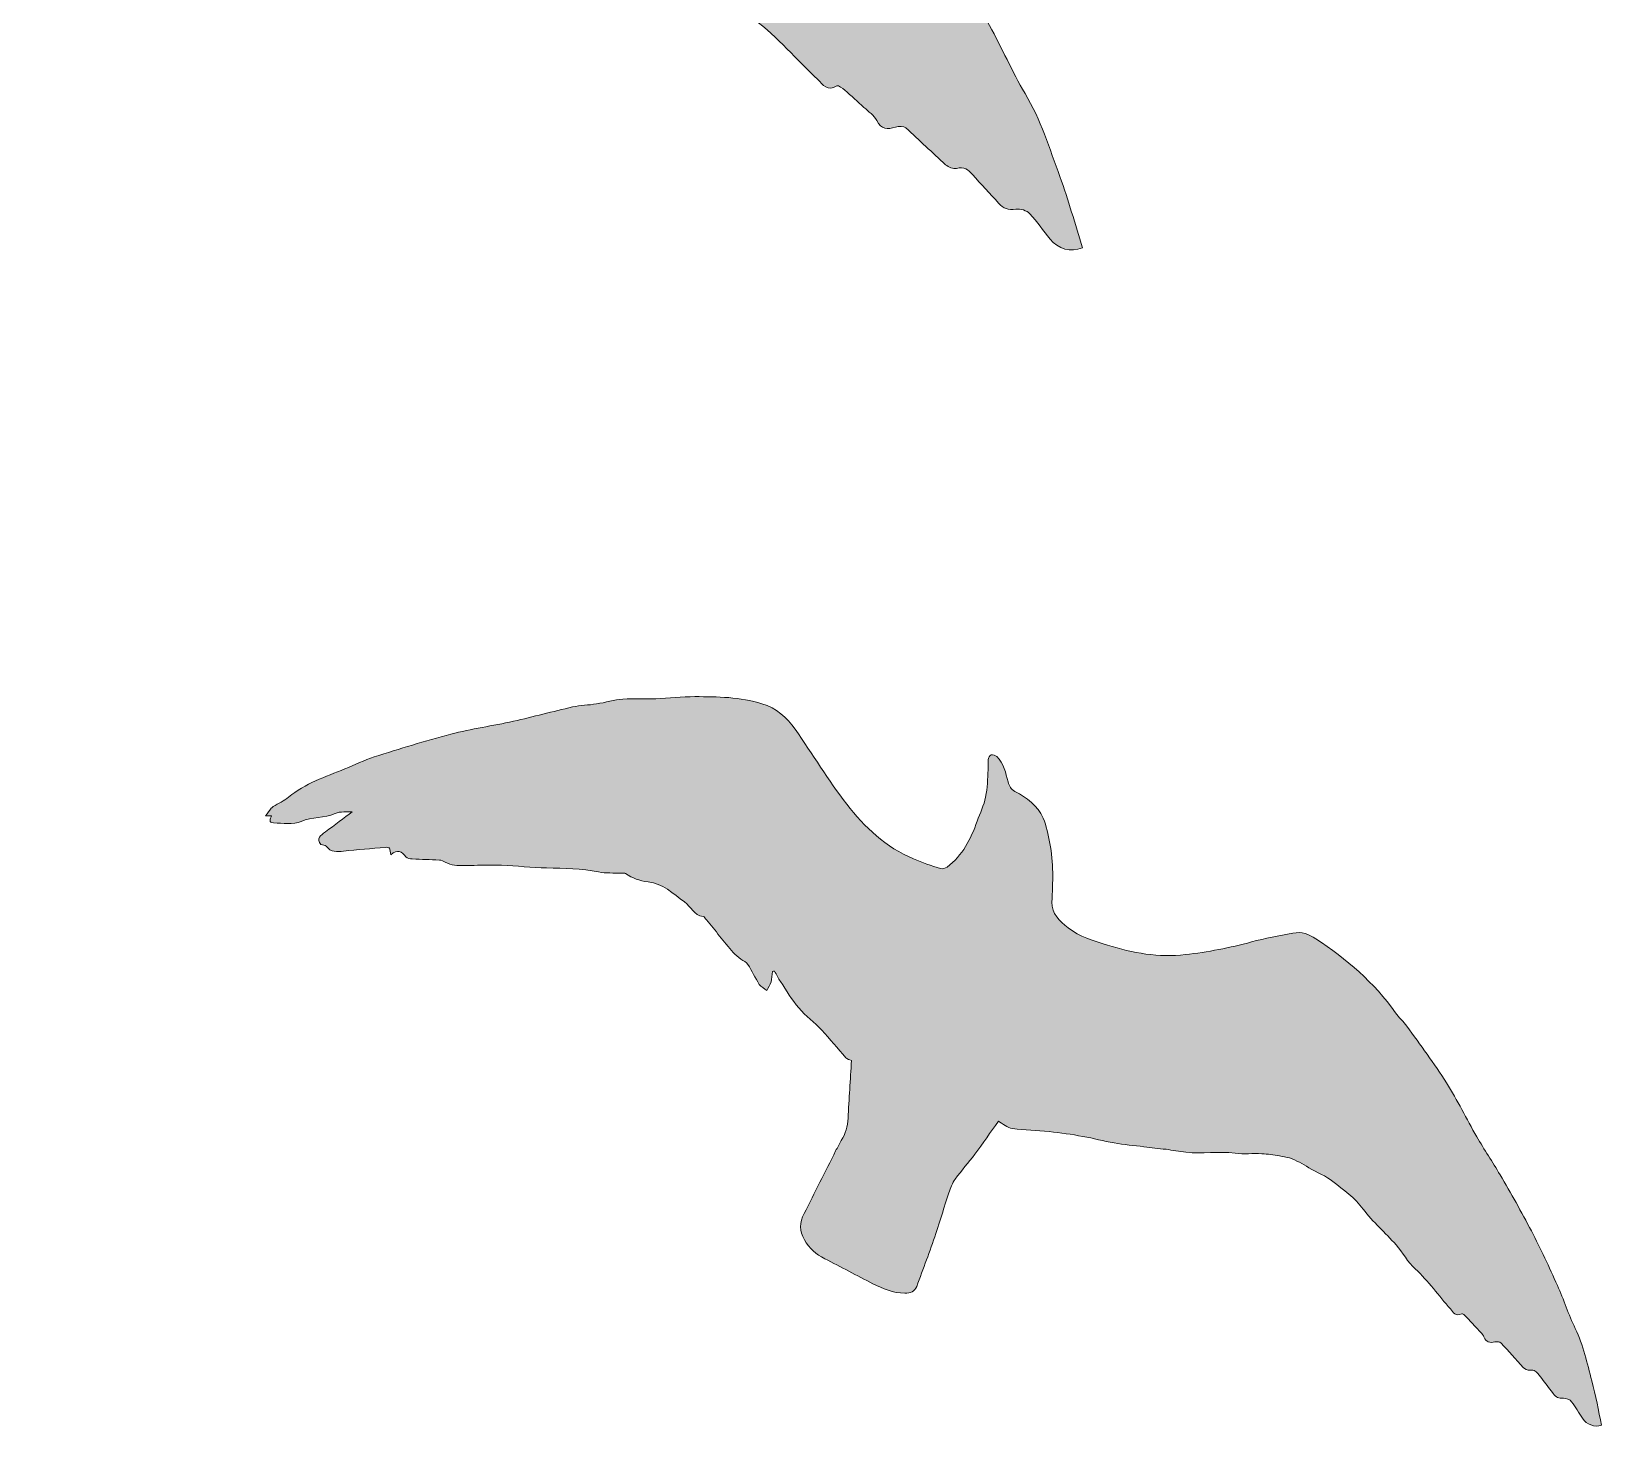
# Model space of a CAD drawing. Header units: inches. Extents: x 726 to 922, y 33 to 225.
# Drawn here: x 893.95 to 913.98, y 160.3 to 178.11 of the extents above; entities that cross this region are included whole.
import ezdxf

# ---------------------------------------------------------------- set-up
doc = ezdxf.new("R2010")
doc.units = ezdxf.units.IN
doc.header["$MEASUREMENT"] = 0
doc.layers.add('Layer 1', color=7, linetype='Continuous')

# ---------------------------------------------------------------- blocks, each defined once
blk = doc.blocks.new('block 2')
at = {"layer": 'Layer 1', "true_color": 0xfed527}
h = blk.add_hatch(color=40, dxfattribs=at)
h.dxf.hatch_style = 2
edge = h.paths.add_edge_path()
edge.add_spline(control_points=[(890.422, 186.91), (889.994, 187.378), (889.61, 187.886), (889.206, 188.376), (889.01, 188.614), (888.77, 188.778), (888.463, 188.845), (887.993, 188.948), (887.522, 188.909), (887.052, 188.869), (886.779, 188.846), (886.509, 188.786), (886.237, 188.751), (886.009, 188.723), (885.777, 188.72), (885.551, 188.682), (885.367, 188.65), (885.19, 188.579), (885.008, 188.533), (884.844, 188.491), (884.673, 188.474), (884.512, 188.423), (884.107, 188.294), (883.709, 188.144), (883.303, 188.015), (882.878, 187.879), (882.442, 187.777), (882.022, 187.627), (881.495, 187.439), (880.979, 187.223), (880.462, 187.007), (880.258, 186.921), (880.067, 186.802), (879.869, 186.701), (879.476, 186.501), (879.073, 186.32), (878.748, 186.007), (878.659, 185.921), (878.549, 185.857), (878.448, 185.782), (878.435, 185.769), (878.422, 185.756), (878.409, 185.742), (878.376, 185.688), (878.343, 185.634), (878.303, 185.57), (878.35, 185.576), (878.387, 185.582), (878.431, 185.588), (878.407, 185.517), (878.378, 185.434), (878.482, 185.44), (878.677, 185.453), (878.897, 185.437), (879.057, 185.524), (879.28, 185.644), (879.533, 185.631), (879.751, 185.752), (879.858, 185.811), (880.003, 185.801), (880.107, 185.818), (879.948, 185.675), (879.769, 185.511), (879.585, 185.351), (879.49, 185.268), (879.407, 185.189), (879.51, 185.077), (879.557, 185.067), (879.607, 185.073), (879.627, 185.051), (879.736, 184.931), (879.865, 184.955), (880, 184.981), (880.288, 185.037), (880.576, 185.088), (880.865, 185.14), (880.895, 185.145), (880.927, 185.138), (880.956, 185.136), (880.967, 185.092), (880.976, 185.055), (880.992, 184.991), (881.121, 185.136), (881.216, 185.083), (881.314, 184.978), (881.34, 184.95), (881.405, 184.946), (881.451, 184.948), (881.64, 184.954), (881.829, 184.97), (882.018, 184.976), (882.06, 184.978), (882.103, 184.957), (882.146, 184.945), (882.211, 184.927), (882.277, 184.893), (882.342, 184.894), (882.479, 184.896), (882.616, 184.916), (882.753, 184.929), (882.945, 184.948), (883.136, 184.975), (883.328, 184.984), (883.643, 184.998), (883.96, 184.99), (884.274, 185.012), (884.639, 185.038), (885.001, 185.065), (885.367, 185.027), (885.524, 185.011), (885.685, 185.035), (885.844, 185.041), (885.875, 185.042), (885.911, 185.055), (885.935, 185.043), (886.087, 184.961), (886.234, 184.916), (886.422, 184.915), (886.72, 184.912), (886.964, 184.708), (887.218, 184.56), (887.361, 184.477), (887.441, 184.298), (887.634, 184.29), (887.66, 184.289), (887.686, 184.254), (887.708, 184.231), (887.914, 184.02), (888.117, 183.806), (888.326, 183.598), (888.377, 183.547), (888.444, 183.513), (888.505, 183.473), (888.557, 183.439), (888.626, 183.419), (888.661, 183.373), (888.759, 183.247), (888.837, 183.106), (888.934, 182.98), (888.974, 182.929), (889.045, 182.902), (889.102, 182.864), (889.128, 182.927), (889.163, 182.988), (889.176, 183.053), (889.19, 183.126), (889.183, 183.202), (889.186, 183.277), (889.2, 183.28), (889.214, 183.284), (889.229, 183.288), (889.276, 183.217), (889.319, 183.143), (889.372, 183.078), (889.512, 182.903), (889.645, 182.718), (889.804, 182.562), (889.964, 182.407), (890.159, 182.29), (890.326, 182.142), (890.517, 181.972), (890.693, 181.785), (890.879, 181.61), (890.91, 181.581), (890.963, 181.576), (891.004, 181.561), (891.016, 181.159), (891.023, 180.754), (891.042, 180.35), (891.05, 180.178), (891.016, 180.023), (890.94, 179.871), (890.903, 179.797), (890.873, 179.72), (890.843, 179.643), (890.662, 179.188), (890.483, 178.732), (890.302, 178.277), (890.226, 178.084), (890.229, 177.902), (890.356, 177.727), (890.475, 177.562), (890.629, 177.45), (890.816, 177.374), (891.168, 177.233), (891.514, 177.079), (891.867, 176.941), (892.086, 176.856), (892.308, 176.783), (892.552, 176.803), (892.675, 176.813), (892.759, 176.855), (892.79, 176.967), (892.896, 177.347), (892.999, 177.727), (893.092, 178.109), (893.164, 178.398), (893.215, 178.691), (893.284, 178.981), (893.308, 179.084), (893.342, 179.191), (893.395, 179.282), (893.507, 179.471), (893.64, 179.648), (893.755, 179.835), (893.904, 180.079), (894.045, 180.329), (894.185, 180.569), (894.28, 180.53), (894.386, 180.45), (894.498, 180.444), (894.753, 180.428), (895.01, 180.454), (895.266, 180.45), (895.504, 180.447), (895.741, 180.433), (895.978, 180.412), (896.201, 180.393), (896.423, 180.352), (896.646, 180.334), (896.855, 180.317), (897.065, 180.317), (897.274, 180.311), (897.43, 180.306), (897.585, 180.303), (897.741, 180.297), (897.881, 180.292), (898.021, 180.282), (898.161, 180.276), (898.507, 180.262), (898.844, 180.362), (899.192, 180.347), (899.378, 180.339), (899.565, 180.379), (899.752, 180.387), (899.876, 180.392), (900, 180.38), (900.124, 180.373), (900.195, 180.369), (900.266, 180.358), (900.338, 180.35), (900.481, 180.313), (900.622, 180.248), (900.759, 180.183), (900.936, 180.098), (901.137, 180.04), (901.289, 179.94), (901.523, 179.784), (901.774, 179.64), (901.973, 179.42), (902.199, 179.17), (902.478, 178.968), (902.725, 178.735), (902.881, 178.587), (903.002, 178.397), (903.171, 178.268), (903.47, 178.039), (903.71, 177.755), (903.981, 177.5), (904.047, 177.437), (904.105, 177.339), (904.226, 177.419), (904.241, 177.429), (904.295, 177.389), (904.325, 177.364), (904.408, 177.293), (904.489, 177.219), (904.57, 177.144), (904.627, 177.091), (904.7, 177.044), (904.734, 176.977), (904.793, 176.861), (904.868, 176.861), (904.973, 176.894), (905.013, 176.907), (905.078, 176.906), (905.106, 176.882), (905.278, 176.73), (905.44, 176.566), (905.612, 176.413), (905.647, 176.382), (905.713, 176.354), (905.752, 176.366), (905.848, 176.396), (905.899, 176.349), (905.954, 176.288), (906.065, 176.166), (906.177, 176.044), (906.289, 175.922), (906.348, 175.857), (906.412, 175.828), (906.508, 175.846), (906.564, 175.856), (906.648, 175.829), (906.688, 175.787), (906.783, 175.689), (906.857, 175.57), (906.945, 175.464), (907.047, 175.339), (907.206, 175.29), (907.358, 175.353), (907.264, 175.654), (907.181, 175.962), (907.071, 176.261), (906.939, 176.621), (906.826, 176.988), (906.626, 177.323), (906.459, 177.602), (906.331, 177.905), (906.172, 178.189), (905.965, 178.557), (905.754, 178.924), (905.527, 179.28), (905.285, 179.659), (905.026, 180.027), (904.766, 180.394), (904.586, 180.649), (904.387, 180.89), (904.208, 181.145), (903.959, 181.498), (903.737, 181.871), (903.474, 182.213), (903.181, 182.596), (902.857, 182.956), (902.543, 183.322), (902.462, 183.415), (902.356, 183.488), (902.277, 183.583), (901.777, 184.178), (901.149, 184.609), (900.475, 184.977), (900.325, 185.06), (900.159, 185.104), (899.984, 185.051), (899.701, 184.966), (899.413, 184.892), (899.136, 184.79), (898.693, 184.627), (898.242, 184.497), (897.78, 184.402), (897.227, 184.288), (896.681, 184.334), (896.135, 184.456), (895.838, 184.522), (895.537, 184.573), (895.277, 184.744), (895.092, 184.866), (894.905, 185.006), (894.893, 185.249), (894.873, 185.661), (894.86, 186.073), (894.737, 186.471), (894.683, 186.646), (894.64, 186.83), (894.551, 186.986), (894.411, 187.234), (894.175, 187.385), (893.914, 187.49), (893.822, 187.527), (893.786, 187.587), (893.753, 187.674), (893.683, 187.857), (893.633, 188.054), (893.468, 188.183), (893.437, 188.206), (893.379, 188.224), (893.349, 188.21), (893.32, 188.197), (893.299, 188.14), (893.297, 188.101), (893.293, 188.033), (893.31, 187.964), (893.312, 187.895), (893.315, 187.702), (893.334, 187.507), (893.312, 187.318), (893.291, 187.14), (893.225, 186.968), (893.18, 186.794), (893.081, 186.412), (892.94, 186.052), (892.636, 185.782), (892.603, 185.753), (892.543, 185.73), (892.503, 185.739), (892.308, 185.782), (892.113, 185.828), (891.922, 185.89), (891.323, 186.083), (890.836, 186.456), (890.422, 186.91)], knot_values=[0, 0, 0, 0, 1, 1, 1, 2, 2, 2, 3, 3, 3, 4, 4, 4, 5, 5, 5, 6, 6, 6, 7, 7, 7, 8, 8, 8, 9, 9, 9, 10, 10, 10, 11, 11, 11, 12, 12, 12, 13, 13, 13, 14, 14, 14, 15, 15, 15, 16, 16, 16, 17, 17, 17, 18, 18, 18, 19, 19, 19, 20, 20, 20, 21, 21, 21, 22, 22, 22, 23, 23, 23, 24, 24, 24, 25, 25, 25, 26, 26, 26, 27, 27, 27, 28, 28, 28, 29, 29, 29, 30, 30, 30, 31, 31, 31, 32, 32, 32, 33, 33, 33, 34, 34, 34, 35, 35, 35, 36, 36, 36, 37, 37, 37, 38, 38, 38, 39, 39, 39, 40, 40, 40, 41, 41, 41, 42, 42, 42, 43, 43, 43, 44, 44, 44, 45, 45, 45, 46, 46, 46, 47, 47, 47, 48, 48, 48, 49, 49, 49, 50, 50, 50, 51, 51, 51, 52, 52, 52, 53, 53, 53, 54, 54, 54, 55, 55, 55, 56, 56, 56, 57, 57, 57, 58, 58, 58, 59, 59, 59, 60, 60, 60, 61, 61, 61, 62, 62, 62, 63, 63, 63, 64, 64, 64, 65, 65, 65, 66, 66, 66, 67, 67, 67, 68, 68, 68, 69, 69, 69, 70, 70, 70, 71, 71, 71, 72, 72, 72, 73, 73, 73, 74, 74, 74, 75, 75, 75, 76, 76, 76, 77, 77, 77, 78, 78, 78, 79, 79, 79, 80, 80, 80, 81, 81, 81, 82, 82, 82, 83, 83, 83, 84, 84, 84, 85, 85, 85, 86, 86, 86, 87, 87, 87, 88, 88, 88, 89, 89, 89, 90, 90, 90, 91, 91, 91, 92, 92, 92, 93, 93, 93, 94, 94, 94, 95, 95, 95, 96, 96, 96, 97, 97, 97, 98, 98, 98, 99, 99, 99, 100, 100, 100, 101, 101, 101, 102, 102, 102, 103, 103, 103, 104, 104, 104, 105, 105, 105, 106, 106, 106, 107, 107, 107, 108, 108, 108, 109, 109, 109, 110, 110, 110, 111, 111, 111, 112, 112, 112, 113, 113, 113, 114, 114, 114, 115, 115, 115, 116, 116, 116, 117, 117, 117, 118, 118, 118, 119, 119, 119, 120, 120, 120, 121, 121, 121, 122, 122, 122, 123, 123, 123, 124, 124, 124, 125, 125, 125, 126, 126, 126, 127, 127, 127, 128, 128, 128, 129, 129, 129, 130, 130, 130, 130], degree=3, periodic=1)
h = blk.add_hatch(color=40, dxfattribs=at)
h.dxf.hatch_style = 2
edge = h.paths.add_edge_path()
edge.add_spline(control_points=[(907.678, 166.458), (907.502, 166.514), (907.322, 166.561), (907.174, 166.679), (907.068, 166.763), (906.963, 166.858), (906.969, 167.006), (906.979, 167.257), (906.993, 167.508), (906.941, 167.755), (906.917, 167.864), (906.902, 167.978), (906.857, 168.078), (906.785, 168.235), (906.65, 168.34), (906.497, 168.418), (906.444, 168.445), (906.425, 168.483), (906.41, 168.538), (906.378, 168.652), (906.358, 168.775), (906.265, 168.861), (906.248, 168.877), (906.213, 168.891), (906.194, 168.885), (906.176, 168.878), (906.16, 168.845), (906.157, 168.821), (906.151, 168.78), (906.158, 168.737), (906.155, 168.695), (906.147, 168.579), (906.147, 168.46), (906.123, 168.346), (906.101, 168.24), (906.052, 168.139), (906.015, 168.036), (905.934, 167.81), (905.829, 167.599), (905.63, 167.452), (905.609, 167.436), (905.571, 167.426), (905.547, 167.433), (905.431, 167.47), (905.315, 167.509), (905.204, 167.556), (904.851, 167.706), (904.576, 167.958), (904.35, 168.256), (904.116, 168.563), (903.911, 168.892), (903.693, 169.211), (903.587, 169.365), (903.451, 169.478), (903.268, 169.536), (902.989, 169.624), (902.701, 169.625), (902.414, 169.627), (902.248, 169.628), (902.081, 169.606), (901.914, 169.6), (901.775, 169.595), (901.634, 169.606), (901.495, 169.595), (901.382, 169.586), (901.271, 169.552), (901.158, 169.534), (901.056, 169.518), (900.951, 169.517), (900.851, 169.495), (900.599, 169.438), (900.349, 169.369), (900.097, 169.313), (899.831, 169.254), (899.561, 169.216), (899.299, 169.148), (898.97, 169.063), (898.645, 168.96), (898.32, 168.858), (898.191, 168.817), (898.07, 168.755), (897.944, 168.704), (897.695, 168.605), (897.44, 168.517), (897.227, 168.345), (897.168, 168.298), (897.098, 168.265), (897.033, 168.225), (897.024, 168.218), (897.016, 168.21), (897.007, 168.203), (896.984, 168.172), (896.961, 168.141), (896.933, 168.104), (896.962, 168.106), (896.985, 168.107), (897.012, 168.108), (896.993, 168.067), (896.971, 168.018), (897.035, 168.016), (897.154, 168.013), (897.286, 167.991), (897.388, 168.035), (897.529, 168.096), (897.682, 168.074), (897.821, 168.136), (897.889, 168.166), (897.976, 168.152), (898.04, 168.156), (897.936, 168.079), (897.818, 167.989), (897.698, 167.902), (897.636, 167.857), (897.582, 167.814), (897.638, 167.74), (897.666, 167.732), (897.697, 167.732), (897.708, 167.718), (897.767, 167.639), (897.846, 167.647), (897.929, 167.655), (898.107, 167.674), (898.285, 167.689), (898.462, 167.704), (898.481, 167.706), (898.5, 167.7), (898.517, 167.697), (898.522, 167.67), (898.525, 167.647), (898.531, 167.607), (898.618, 167.688), (898.672, 167.651), (898.726, 167.582), (898.74, 167.563), (898.779, 167.558), (898.807, 167.556), (898.922, 167.55), (899.037, 167.549), (899.152, 167.542), (899.178, 167.541), (899.203, 167.526), (899.228, 167.516), (899.267, 167.502), (899.304, 167.478), (899.344, 167.475), (899.427, 167.469), (899.511, 167.474), (899.595, 167.474), (899.712, 167.475), (899.83, 167.481), (899.947, 167.476), (900.138, 167.467), (900.329, 167.445), (900.521, 167.441), (900.744, 167.437), (900.965, 167.433), (901.184, 167.391), (901.279, 167.372), (901.377, 167.378), (901.474, 167.373), (901.493, 167.372), (901.516, 167.378), (901.529, 167.369), (901.617, 167.311), (901.704, 167.276), (901.817, 167.265), (901.998, 167.247), (902.135, 167.111), (902.281, 167.007), (902.363, 166.949), (902.401, 166.836), (902.518, 166.821), (902.533, 166.819), (902.547, 166.796), (902.559, 166.781), (902.673, 166.642), (902.784, 166.501), (902.9, 166.363), (902.928, 166.33), (902.966, 166.305), (903.001, 166.278), (903.031, 166.255), (903.071, 166.239), (903.09, 166.209), (903.142, 166.127), (903.182, 166.037), (903.235, 165.956), (903.256, 165.923), (903.298, 165.903), (903.33, 165.877), (903.349, 165.913), (903.374, 165.948), (903.385, 165.987), (903.397, 166.03), (903.398, 166.077), (903.403, 166.122), (903.412, 166.123), (903.421, 166.125), (903.43, 166.126), (903.454, 166.081), (903.476, 166.034), (903.505, 165.991), (903.58, 165.878), (903.651, 165.759), (903.739, 165.655), (903.827, 165.553), (903.939, 165.471), (904.032, 165.372), (904.139, 165.259), (904.235, 165.136), (904.338, 165.02), (904.355, 165.001), (904.387, 164.995), (904.411, 164.984), (904.397, 164.739), (904.379, 164.493), (904.368, 164.247), (904.364, 164.143), (904.335, 164.05), (904.28, 163.963), (904.254, 163.92), (904.232, 163.875), (904.209, 163.83), (904.075, 163.564), (903.941, 163.297), (903.807, 163.031), (903.75, 162.919), (903.743, 162.808), (903.81, 162.695), (903.873, 162.589), (903.96, 162.512), (904.07, 162.456), (904.275, 162.351), (904.477, 162.24), (904.683, 162.137), (904.81, 162.073), (904.941, 162.017), (905.09, 162.016), (905.165, 162.015), (905.218, 162.036), (905.243, 162.102), (905.328, 162.327), (905.411, 162.551), (905.489, 162.778), (905.548, 162.949), (905.595, 163.124), (905.652, 163.296), (905.673, 163.357), (905.699, 163.42), (905.736, 163.472), (905.814, 163.58), (905.904, 163.68), (905.984, 163.788), (906.088, 163.927), (906.187, 164.071), (906.285, 164.209), (906.34, 164.18), (906.4, 164.126), (906.467, 164.116), (906.621, 164.092), (906.778, 164.094), (906.933, 164.078), (907.077, 164.063), (907.22, 164.041), (907.363, 164.016), (907.497, 163.992), (907.629, 163.955), (907.763, 163.932), (907.889, 163.911), (908.016, 163.899), (908.143, 163.884), (908.237, 163.873), (908.331, 163.862), (908.425, 163.851), (908.509, 163.84), (908.593, 163.826), (908.678, 163.815), (908.887, 163.788), (909.097, 163.83), (909.307, 163.801), (909.419, 163.787), (909.535, 163.801), (909.648, 163.795), (909.723, 163.791), (909.798, 163.778), (909.873, 163.767), (909.916, 163.76), (909.958, 163.749), (910.001, 163.741), (910.086, 163.711), (910.168, 163.664), (910.247, 163.617), (910.35, 163.556), (910.469, 163.51), (910.555, 163.441), (910.689, 163.334), (910.833, 163.232), (910.941, 163.088), (911.065, 162.924), (911.223, 162.787), (911.36, 162.632), (911.446, 162.534), (911.509, 162.412), (911.605, 162.325), (911.773, 162.17), (911.903, 161.984), (912.054, 161.815), (912.09, 161.774), (912.12, 161.711), (912.198, 161.753), (912.207, 161.758), (912.238, 161.731), (912.255, 161.715), (912.301, 161.667), (912.346, 161.617), (912.391, 161.568), (912.423, 161.532), (912.465, 161.5), (912.481, 161.458), (912.51, 161.384), (912.556, 161.38), (912.622, 161.395), (912.647, 161.4), (912.686, 161.396), (912.701, 161.38), (912.798, 161.278), (912.887, 161.17), (912.983, 161.068), (913.002, 161.047), (913.04, 161.027), (913.065, 161.032), (913.125, 161.045), (913.153, 161.013), (913.183, 160.974), (913.244, 160.893), (913.305, 160.814), (913.366, 160.734), (913.399, 160.691), (913.436, 160.67), (913.495, 160.676), (913.529, 160.679), (913.579, 160.657), (913.601, 160.63), (913.653, 160.565), (913.691, 160.489), (913.739, 160.42), (913.794, 160.339), (913.888, 160.301), (913.983, 160.331), (913.942, 160.518), (913.909, 160.709), (913.859, 160.896), (913.798, 161.122), (913.75, 161.351), (913.647, 161.564), (913.561, 161.742), (913.5, 161.933), (913.419, 162.114), (913.314, 162.348), (913.206, 162.582), (913.087, 162.81), (912.962, 163.053), (912.824, 163.29), (912.687, 163.526), (912.592, 163.691), (912.484, 163.847), (912.39, 164.012), (912.258, 164.239), (912.144, 164.477), (912.004, 164.699), (911.847, 164.947), (911.67, 165.182), (911.499, 165.421), (911.455, 165.483), (911.395, 165.532), (911.352, 165.594), (911.082, 165.982), (910.725, 166.277), (910.337, 166.538), (910.25, 166.596), (910.152, 166.632), (910.043, 166.609), (909.867, 166.573), (909.689, 166.544), (909.515, 166.497), (909.238, 166.422), (908.957, 166.368), (908.672, 166.335), (908.331, 166.296), (908.002, 166.354), (907.678, 166.458)], knot_values=[0, 0, 0, 0, 1, 1, 1, 2, 2, 2, 3, 3, 3, 4, 4, 4, 5, 5, 5, 6, 6, 6, 7, 7, 7, 8, 8, 8, 9, 9, 9, 10, 10, 10, 11, 11, 11, 12, 12, 12, 13, 13, 13, 14, 14, 14, 15, 15, 15, 16, 16, 16, 17, 17, 17, 18, 18, 18, 19, 19, 19, 20, 20, 20, 21, 21, 21, 22, 22, 22, 23, 23, 23, 24, 24, 24, 25, 25, 25, 26, 26, 26, 27, 27, 27, 28, 28, 28, 29, 29, 29, 30, 30, 30, 31, 31, 31, 32, 32, 32, 33, 33, 33, 34, 34, 34, 35, 35, 35, 36, 36, 36, 37, 37, 37, 38, 38, 38, 39, 39, 39, 40, 40, 40, 41, 41, 41, 42, 42, 42, 43, 43, 43, 44, 44, 44, 45, 45, 45, 46, 46, 46, 47, 47, 47, 48, 48, 48, 49, 49, 49, 50, 50, 50, 51, 51, 51, 52, 52, 52, 53, 53, 53, 54, 54, 54, 55, 55, 55, 56, 56, 56, 57, 57, 57, 58, 58, 58, 59, 59, 59, 60, 60, 60, 61, 61, 61, 62, 62, 62, 63, 63, 63, 64, 64, 64, 65, 65, 65, 66, 66, 66, 67, 67, 67, 68, 68, 68, 69, 69, 69, 70, 70, 70, 71, 71, 71, 72, 72, 72, 73, 73, 73, 74, 74, 74, 75, 75, 75, 76, 76, 76, 77, 77, 77, 78, 78, 78, 79, 79, 79, 80, 80, 80, 81, 81, 81, 82, 82, 82, 83, 83, 83, 84, 84, 84, 85, 85, 85, 86, 86, 86, 87, 87, 87, 88, 88, 88, 89, 89, 89, 90, 90, 90, 91, 91, 91, 92, 92, 92, 93, 93, 93, 94, 94, 94, 95, 95, 95, 96, 96, 96, 97, 97, 97, 98, 98, 98, 99, 99, 99, 100, 100, 100, 101, 101, 101, 102, 102, 102, 103, 103, 103, 104, 104, 104, 105, 105, 105, 106, 106, 106, 107, 107, 107, 108, 108, 108, 109, 109, 109, 110, 110, 110, 111, 111, 111, 112, 112, 112, 113, 113, 113, 114, 114, 114, 115, 115, 115, 116, 116, 116, 117, 117, 117, 118, 118, 118, 119, 119, 119, 120, 120, 120, 121, 121, 121, 122, 122, 122, 123, 123, 123, 124, 124, 124, 125, 125, 125, 126, 126, 126, 127, 127, 127, 128, 128, 128, 129, 129, 129, 130, 130, 130, 130], degree=3, periodic=1)
at = {"layer": 'Layer 1', "lineweight": 0}
for points in [[(890.422, 186.91), (889.994, 187.378), (889.61, 187.886), (889.206, 188.376), (889.01, 188.614), (888.77, 188.778), (888.463, 188.845), (887.993, 188.948), (887.522, 188.909), (887.052, 188.869), (886.779, 188.846), (886.509, 188.786), (886.237, 188.751), (886.009, 188.723), (885.777, 188.72), (885.551, 188.682), (885.367, 188.65), (885.19, 188.579), (885.008, 188.533), (884.844, 188.491), (884.673, 188.474), (884.512, 188.423), (884.107, 188.294), (883.709, 188.144), (883.303, 188.015), (882.878, 187.879), (882.442, 187.777), (882.022, 187.627), (881.495, 187.439), (880.979, 187.223), (880.462, 187.007), (880.258, 186.921), (880.067, 186.802), (879.869, 186.701), (879.476, 186.501), (879.073, 186.32), (878.748, 186.007), (878.659, 185.921), (878.549, 185.857), (878.448, 185.782), (878.435, 185.769), (878.422, 185.756), (878.409, 185.742), (878.376, 185.688), (878.343, 185.634), (878.303, 185.57), (878.35, 185.576), (878.387, 185.582), (878.431, 185.588), (878.407, 185.517), (878.378, 185.434), (878.482, 185.44), (878.677, 185.453), (878.897, 185.437), (879.057, 185.524), (879.28, 185.644), (879.533, 185.631), (879.751, 185.752), (879.858, 185.811), (880.003, 185.801), (880.107, 185.818), (879.948, 185.675), (879.769, 185.511), (879.585, 185.351), (879.49, 185.268), (879.407, 185.189), (879.51, 185.077), (879.557, 185.067), (879.607, 185.073), (879.627, 185.051), (879.736, 184.931), (879.865, 184.955), (880, 184.981), (880.288, 185.037), (880.576, 185.088), (880.865, 185.14), (880.895, 185.145), (880.927, 185.138), (880.956, 185.136), (880.967, 185.092), (880.976, 185.055), (880.992, 184.991), (881.121, 185.136), (881.216, 185.083), (881.314, 184.978), (881.34, 184.95), (881.405, 184.946), (881.451, 184.948), (881.64, 184.954), (881.829, 184.97), (882.018, 184.976), (882.06, 184.978), (882.103, 184.957), (882.146, 184.945), (882.211, 184.927), (882.277, 184.893), (882.342, 184.894), (882.479, 184.896), (882.616, 184.916), (882.753, 184.929), (882.945, 184.948), (883.136, 184.975), (883.328, 184.984), (883.643, 184.998), (883.96, 184.99), (884.274, 185.012), (884.639, 185.038), (885.001, 185.065), (885.367, 185.027), (885.524, 185.011), (885.685, 185.035), (885.844, 185.041), (885.875, 185.042), (885.911, 185.055), (885.935, 185.043), (886.087, 184.961), (886.234, 184.916), (886.422, 184.915), (886.72, 184.912), (886.964, 184.708), (887.218, 184.56), (887.361, 184.477), (887.441, 184.298), (887.634, 184.29), (887.66, 184.289), (887.686, 184.254), (887.708, 184.231), (887.914, 184.02), (888.117, 183.806), (888.326, 183.598), (888.377, 183.547), (888.444, 183.513), (888.505, 183.473), (888.557, 183.439), (888.626, 183.419), (888.661, 183.373), (888.759, 183.247), (888.837, 183.106), (888.934, 182.98), (888.974, 182.929), (889.045, 182.902), (889.102, 182.864), (889.128, 182.927), (889.163, 182.988), (889.176, 183.053), (889.19, 183.126), (889.183, 183.202), (889.186, 183.277), (889.2, 183.28), (889.214, 183.284), (889.229, 183.288), (889.276, 183.217), (889.319, 183.143), (889.372, 183.078), (889.512, 182.903), (889.645, 182.718), (889.804, 182.562), (889.964, 182.407), (890.159, 182.29), (890.326, 182.142), (890.517, 181.972), (890.693, 181.785), (890.879, 181.61), (890.91, 181.581), (890.963, 181.576), (891.004, 181.561), (891.016, 181.159), (891.023, 180.754), (891.042, 180.35), (891.05, 180.178), (891.016, 180.023), (890.94, 179.871), (890.903, 179.797), (890.873, 179.72), (890.843, 179.643), (890.662, 179.188), (890.483, 178.732), (890.302, 178.277), (890.226, 178.084), (890.229, 177.902), (890.356, 177.727), (890.475, 177.562), (890.629, 177.45), (890.816, 177.374), (891.168, 177.233), (891.514, 177.079), (891.867, 176.941), (892.086, 176.856), (892.308, 176.783), (892.552, 176.803), (892.675, 176.813), (892.759, 176.855), (892.79, 176.967), (892.896, 177.347), (892.999, 177.727), (893.092, 178.109), (893.164, 178.398), (893.215, 178.691), (893.284, 178.981), (893.308, 179.084), (893.342, 179.191), (893.395, 179.282), (893.507, 179.471), (893.64, 179.648), (893.755, 179.835), (893.904, 180.079), (894.045, 180.329), (894.185, 180.569), (894.28, 180.53), (894.386, 180.45), (894.498, 180.444), (894.753, 180.428), (895.01, 180.454), (895.266, 180.45), (895.504, 180.447), (895.741, 180.433), (895.978, 180.412), (896.201, 180.393), (896.423, 180.352), (896.646, 180.334), (896.855, 180.317), (897.065, 180.317), (897.274, 180.311), (897.43, 180.306), (897.585, 180.303), (897.741, 180.297), (897.881, 180.292), (898.021, 180.282), (898.161, 180.276), (898.507, 180.262), (898.844, 180.362), (899.192, 180.347), (899.378, 180.339), (899.565, 180.379), (899.752, 180.387), (899.876, 180.392), (900, 180.38), (900.124, 180.373), (900.195, 180.369), (900.266, 180.358), (900.338, 180.35), (900.481, 180.313), (900.622, 180.248), (900.759, 180.183), (900.936, 180.098), (901.137, 180.04), (901.289, 179.94), (901.523, 179.784), (901.774, 179.64), (901.973, 179.42), (902.199, 179.17), (902.478, 178.968), (902.725, 178.735), (902.881, 178.587), (903.002, 178.397), (903.171, 178.268), (903.47, 178.039), (903.71, 177.755), (903.981, 177.5), (904.047, 177.437), (904.105, 177.339), (904.226, 177.419), (904.241, 177.429), (904.295, 177.389), (904.325, 177.364), (904.408, 177.293), (904.489, 177.219), (904.57, 177.144), (904.627, 177.091), (904.7, 177.044), (904.734, 176.977), (904.793, 176.861), (904.868, 176.861), (904.973, 176.894), (905.013, 176.907), (905.078, 176.906), (905.106, 176.882), (905.278, 176.73), (905.44, 176.566), (905.612, 176.413), (905.647, 176.382), (905.713, 176.354), (905.752, 176.366), (905.848, 176.396), (905.899, 176.349), (905.954, 176.288), (906.065, 176.166), (906.177, 176.044), (906.289, 175.922), (906.348, 175.857), (906.412, 175.828), (906.508, 175.846), (906.564, 175.856), (906.648, 175.829), (906.688, 175.787), (906.783, 175.689), (906.857, 175.57), (906.945, 175.464), (907.047, 175.339), (907.206, 175.29), (907.358, 175.353), (907.264, 175.654), (907.181, 175.962), (907.071, 176.261), (906.939, 176.621), (906.826, 176.988), (906.626, 177.323), (906.459, 177.602), (906.331, 177.905), (906.172, 178.189), (905.965, 178.557), (905.754, 178.924), (905.527, 179.28), (905.285, 179.659), (905.026, 180.027), (904.766, 180.394), (904.586, 180.649), (904.387, 180.89), (904.208, 181.145), (903.959, 181.498), (903.737, 181.871), (903.474, 182.213), (903.181, 182.596), (902.857, 182.956), (902.543, 183.322), (902.462, 183.415), (902.356, 183.488), (902.277, 183.583), (901.777, 184.178), (901.149, 184.609), (900.475, 184.977), (900.325, 185.06), (900.159, 185.104), (899.984, 185.051), (899.701, 184.966), (899.413, 184.892), (899.136, 184.79), (898.693, 184.627), (898.242, 184.497), (897.78, 184.402), (897.227, 184.288), (896.681, 184.334), (896.135, 184.456), (895.838, 184.522), (895.537, 184.573), (895.277, 184.744), (895.092, 184.866), (894.905, 185.006), (894.893, 185.249), (894.873, 185.661), (894.86, 186.073), (894.737, 186.471), (894.683, 186.646), (894.64, 186.83), (894.551, 186.986), (894.411, 187.234), (894.175, 187.385), (893.914, 187.49), (893.822, 187.527), (893.786, 187.587), (893.753, 187.674), (893.683, 187.857), (893.633, 188.054), (893.468, 188.183), (893.437, 188.206), (893.379, 188.224), (893.349, 188.21), (893.32, 188.197), (893.299, 188.14), (893.297, 188.101), (893.293, 188.033), (893.31, 187.964), (893.312, 187.895), (893.315, 187.702), (893.334, 187.507), (893.312, 187.318), (893.291, 187.14), (893.225, 186.968), (893.18, 186.794), (893.081, 186.412), (892.94, 186.052), (892.636, 185.782), (892.603, 185.753), (892.543, 185.73), (892.503, 185.739), (892.308, 185.782), (892.113, 185.828), (891.922, 185.89), (891.323, 186.083), (890.836, 186.456), (890.422, 186.91)], [(907.678, 166.458), (907.502, 166.514), (907.322, 166.561), (907.174, 166.679), (907.068, 166.763), (906.963, 166.858), (906.969, 167.006), (906.979, 167.257), (906.993, 167.508), (906.941, 167.755), (906.917, 167.864), (906.902, 167.978), (906.857, 168.078), (906.785, 168.235), (906.65, 168.34), (906.497, 168.418), (906.444, 168.445), (906.425, 168.483), (906.41, 168.538), (906.378, 168.652), (906.358, 168.775), (906.265, 168.861), (906.248, 168.877), (906.213, 168.891), (906.194, 168.885), (906.176, 168.878), (906.16, 168.845), (906.157, 168.821), (906.151, 168.78), (906.158, 168.737), (906.155, 168.695), (906.147, 168.579), (906.147, 168.46), (906.123, 168.346), (906.101, 168.24), (906.052, 168.139), (906.015, 168.036), (905.934, 167.81), (905.829, 167.599), (905.63, 167.452), (905.609, 167.436), (905.571, 167.426), (905.547, 167.433), (905.431, 167.47), (905.315, 167.509), (905.204, 167.556), (904.851, 167.706), (904.576, 167.958), (904.35, 168.256), (904.116, 168.563), (903.911, 168.892), (903.693, 169.211), (903.587, 169.365), (903.451, 169.478), (903.268, 169.536), (902.989, 169.624), (902.701, 169.625), (902.414, 169.627), (902.248, 169.628), (902.081, 169.606), (901.914, 169.6), (901.775, 169.595), (901.634, 169.606), (901.495, 169.595), (901.382, 169.586), (901.271, 169.552), (901.158, 169.534), (901.056, 169.518), (900.951, 169.517), (900.851, 169.495), (900.599, 169.438), (900.349, 169.369), (900.097, 169.313), (899.831, 169.254), (899.561, 169.216), (899.299, 169.148), (898.97, 169.063), (898.645, 168.96), (898.32, 168.858), (898.191, 168.817), (898.07, 168.755), (897.944, 168.704), (897.695, 168.605), (897.44, 168.517), (897.227, 168.345), (897.168, 168.298), (897.098, 168.265), (897.033, 168.225), (897.024, 168.218), (897.016, 168.21), (897.007, 168.203), (896.984, 168.172), (896.961, 168.141), (896.933, 168.104), (896.962, 168.106), (896.985, 168.107), (897.012, 168.108), (896.993, 168.067), (896.971, 168.018), (897.035, 168.016), (897.154, 168.013), (897.286, 167.991), (897.388, 168.035), (897.529, 168.096), (897.682, 168.074), (897.821, 168.136), (897.889, 168.166), (897.976, 168.152), (898.04, 168.156), (897.936, 168.079), (897.818, 167.989), (897.698, 167.902), (897.636, 167.857), (897.582, 167.814), (897.638, 167.74), (897.666, 167.732), (897.697, 167.732), (897.708, 167.718), (897.767, 167.639), (897.846, 167.647), (897.929, 167.655), (898.107, 167.674), (898.285, 167.689), (898.462, 167.704), (898.481, 167.706), (898.5, 167.7), (898.517, 167.697), (898.522, 167.67), (898.525, 167.647), (898.531, 167.607), (898.618, 167.688), (898.672, 167.651), (898.726, 167.582), (898.74, 167.563), (898.779, 167.558), (898.807, 167.556), (898.922, 167.55), (899.037, 167.549), (899.152, 167.542), (899.178, 167.541), (899.203, 167.526), (899.228, 167.516), (899.267, 167.502), (899.304, 167.478), (899.344, 167.475), (899.427, 167.469), (899.511, 167.474), (899.595, 167.474), (899.712, 167.475), (899.83, 167.481), (899.947, 167.476), (900.138, 167.467), (900.329, 167.445), (900.521, 167.441), (900.744, 167.437), (900.965, 167.433), (901.184, 167.391), (901.279, 167.372), (901.377, 167.378), (901.474, 167.373), (901.493, 167.372), (901.516, 167.378), (901.529, 167.369), (901.617, 167.311), (901.704, 167.276), (901.817, 167.265), (901.998, 167.247), (902.135, 167.111), (902.281, 167.007), (902.363, 166.949), (902.401, 166.836), (902.518, 166.821), (902.533, 166.819), (902.547, 166.796), (902.559, 166.781), (902.673, 166.642), (902.784, 166.501), (902.9, 166.363), (902.928, 166.33), (902.966, 166.305), (903.001, 166.278), (903.031, 166.255), (903.071, 166.239), (903.09, 166.209), (903.142, 166.127), (903.182, 166.037), (903.235, 165.956), (903.256, 165.923), (903.298, 165.903), (903.33, 165.877), (903.349, 165.913), (903.374, 165.948), (903.385, 165.987), (903.397, 166.03), (903.398, 166.077), (903.403, 166.122), (903.412, 166.123), (903.421, 166.125), (903.43, 166.126), (903.454, 166.081), (903.476, 166.034), (903.505, 165.991), (903.58, 165.878), (903.651, 165.759), (903.739, 165.655), (903.827, 165.553), (903.939, 165.471), (904.032, 165.372), (904.139, 165.259), (904.235, 165.136), (904.338, 165.02), (904.355, 165.001), (904.387, 164.995), (904.411, 164.984), (904.397, 164.739), (904.379, 164.493), (904.368, 164.247), (904.364, 164.143), (904.335, 164.05), (904.28, 163.963), (904.254, 163.92), (904.232, 163.875), (904.209, 163.83), (904.075, 163.564), (903.941, 163.297), (903.807, 163.031), (903.75, 162.919), (903.743, 162.808), (903.81, 162.695), (903.873, 162.589), (903.96, 162.512), (904.07, 162.456), (904.275, 162.351), (904.477, 162.24), (904.683, 162.137), (904.81, 162.073), (904.941, 162.017), (905.09, 162.016), (905.165, 162.015), (905.218, 162.036), (905.243, 162.102), (905.328, 162.327), (905.411, 162.551), (905.489, 162.778), (905.548, 162.949), (905.595, 163.124), (905.652, 163.296), (905.673, 163.357), (905.699, 163.42), (905.736, 163.472), (905.814, 163.58), (905.904, 163.68), (905.984, 163.788), (906.088, 163.927), (906.187, 164.071), (906.285, 164.209), (906.34, 164.18), (906.4, 164.126), (906.467, 164.116), (906.621, 164.092), (906.778, 164.094), (906.933, 164.078), (907.077, 164.063), (907.22, 164.041), (907.363, 164.016), (907.497, 163.992), (907.629, 163.955), (907.763, 163.932), (907.889, 163.911), (908.016, 163.899), (908.143, 163.884), (908.237, 163.873), (908.331, 163.862), (908.425, 163.851), (908.509, 163.84), (908.593, 163.826), (908.678, 163.815), (908.887, 163.788), (909.097, 163.83), (909.307, 163.801), (909.419, 163.787), (909.535, 163.801), (909.648, 163.795), (909.723, 163.791), (909.798, 163.778), (909.873, 163.767), (909.916, 163.76), (909.958, 163.749), (910.001, 163.741), (910.086, 163.711), (910.168, 163.664), (910.247, 163.617), (910.35, 163.556), (910.469, 163.51), (910.555, 163.441), (910.689, 163.334), (910.833, 163.232), (910.941, 163.088), (911.065, 162.924), (911.223, 162.787), (911.36, 162.632), (911.446, 162.534), (911.509, 162.412), (911.605, 162.325), (911.773, 162.17), (911.903, 161.984), (912.054, 161.815), (912.09, 161.774), (912.12, 161.711), (912.198, 161.753), (912.207, 161.758), (912.238, 161.731), (912.255, 161.715), (912.301, 161.667), (912.346, 161.617), (912.391, 161.568), (912.423, 161.532), (912.465, 161.5), (912.481, 161.458), (912.51, 161.384), (912.556, 161.38), (912.622, 161.395), (912.647, 161.4), (912.686, 161.396), (912.701, 161.38), (912.798, 161.278), (912.887, 161.17), (912.983, 161.068), (913.002, 161.047), (913.04, 161.027), (913.065, 161.032), (913.125, 161.045), (913.153, 161.013), (913.183, 160.974), (913.244, 160.893), (913.305, 160.814), (913.366, 160.734), (913.399, 160.691), (913.436, 160.67), (913.495, 160.676), (913.529, 160.679), (913.579, 160.657), (913.601, 160.63), (913.653, 160.565), (913.691, 160.489), (913.739, 160.42), (913.794, 160.339), (913.888, 160.301), (913.983, 160.331), (913.942, 160.518), (913.909, 160.709), (913.859, 160.896), (913.798, 161.122), (913.75, 161.351), (913.647, 161.564), (913.561, 161.742), (913.5, 161.933), (913.419, 162.114), (913.314, 162.348), (913.206, 162.582), (913.087, 162.81), (912.962, 163.053), (912.824, 163.29), (912.687, 163.526), (912.592, 163.691), (912.484, 163.847), (912.39, 164.012), (912.258, 164.239), (912.144, 164.477), (912.004, 164.699), (911.847, 164.947), (911.67, 165.182), (911.499, 165.421), (911.455, 165.483), (911.395, 165.532), (911.352, 165.594), (911.082, 165.982), (910.725, 166.277), (910.337, 166.538), (910.25, 166.596), (910.152, 166.632), (910.043, 166.609), (909.867, 166.573), (909.689, 166.544), (909.515, 166.497), (909.238, 166.422), (908.957, 166.368), (908.672, 166.335), (908.331, 166.296), (908.002, 166.354), (907.678, 166.458)]]:
    blk.add_open_spline(points, degree=3, knots=[0, 0, 0, 0, 1, 1, 1, 2, 2, 2, 3, 3, 3, 4, 4, 4, 5, 5, 5, 6, 6, 6, 7, 7, 7, 8, 8, 8, 9, 9, 9, 10, 10, 10, 11, 11, 11, 12, 12, 12, 13, 13, 13, 14, 14, 14, 15, 15, 15, 16, 16, 16, 17, 17, 17, 18, 18, 18, 19, 19, 19, 20, 20, 20, 21, 21, 21, 22, 22, 22, 23, 23, 23, 24, 24, 24, 25, 25, 25, 26, 26, 26, 27, 27, 27, 28, 28, 28, 29, 29, 29, 30, 30, 30, 31, 31, 31, 32, 32, 32, 33, 33, 33, 34, 34, 34, 35, 35, 35, 36, 36, 36, 37, 37, 37, 38, 38, 38, 39, 39, 39, 40, 40, 40, 41, 41, 41, 42, 42, 42, 43, 43, 43, 44, 44, 44, 45, 45, 45, 46, 46, 46, 47, 47, 47, 48, 48, 48, 49, 49, 49, 50, 50, 50, 51, 51, 51, 52, 52, 52, 53, 53, 53, 54, 54, 54, 55, 55, 55, 56, 56, 56, 57, 57, 57, 58, 58, 58, 59, 59, 59, 60, 60, 60, 61, 61, 61, 62, 62, 62, 63, 63, 63, 64, 64, 64, 65, 65, 65, 66, 66, 66, 67, 67, 67, 68, 68, 68, 69, 69, 69, 70, 70, 70, 71, 71, 71, 72, 72, 72, 73, 73, 73, 74, 74, 74, 75, 75, 75, 76, 76, 76, 77, 77, 77, 78, 78, 78, 79, 79, 79, 80, 80, 80, 81, 81, 81, 82, 82, 82, 83, 83, 83, 84, 84, 84, 85, 85, 85, 86, 86, 86, 87, 87, 87, 88, 88, 88, 89, 89, 89, 90, 90, 90, 91, 91, 91, 92, 92, 92, 93, 93, 93, 94, 94, 94, 95, 95, 95, 96, 96, 96, 97, 97, 97, 98, 98, 98, 99, 99, 99, 100, 100, 100, 101, 101, 101, 102, 102, 102, 103, 103, 103, 104, 104, 104, 105, 105, 105, 106, 106, 106, 107, 107, 107, 108, 108, 108, 109, 109, 109, 110, 110, 110, 111, 111, 111, 112, 112, 112, 113, 113, 113, 114, 114, 114, 115, 115, 115, 116, 116, 116, 117, 117, 117, 118, 118, 118, 119, 119, 119, 120, 120, 120, 121, 121, 121, 122, 122, 122, 123, 123, 123, 124, 124, 124, 125, 125, 125, 126, 126, 126, 127, 127, 127, 128, 128, 128, 129, 129, 129, 130, 130, 130, 130], dxfattribs=at)

msp = doc.modelspace()

# ---------------------------------------------------------------- block references
at = {"layer": 'Layer 1'}
msp.add_blockref('block 2', (0, 0), dxfattribs=at)

doc.saveas('drawing.dxf')
